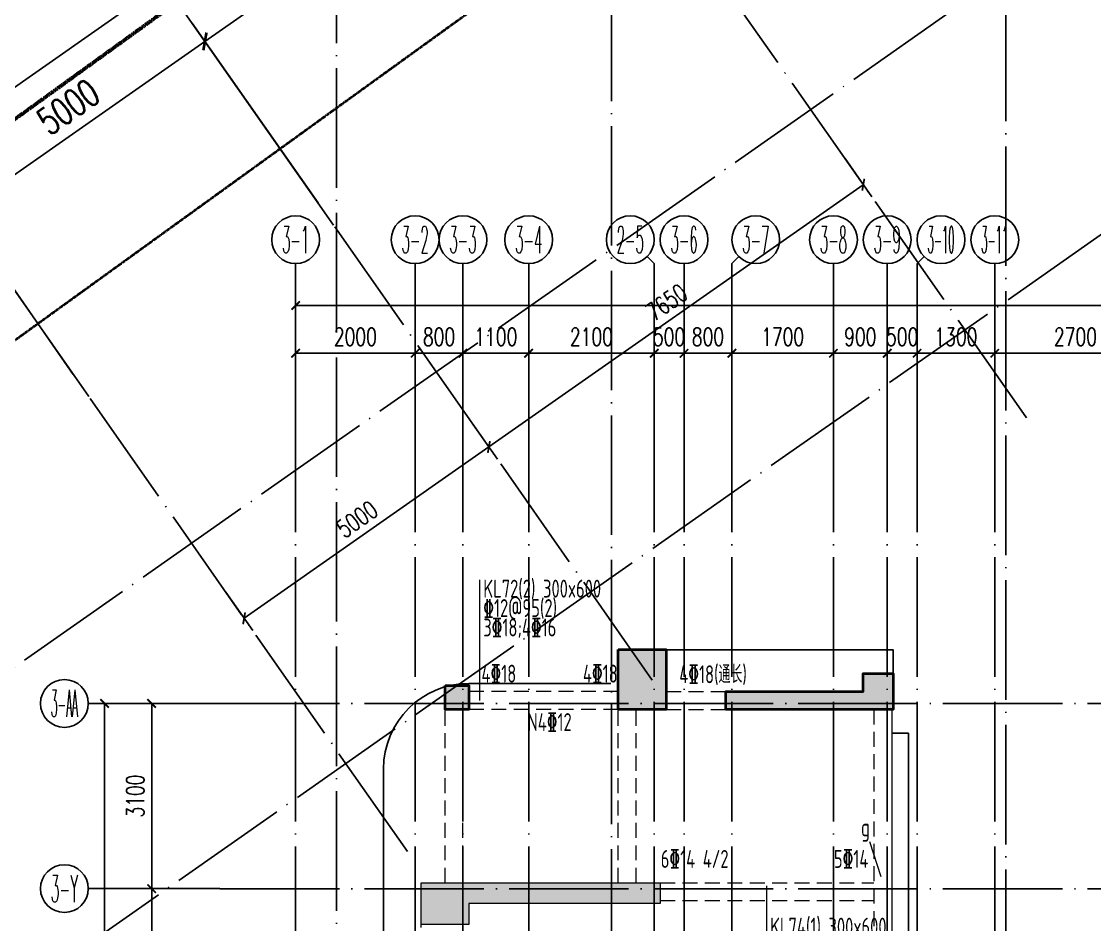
# Model space of a CAD drawing. Header units: millimetres. Extents: x 1089227 to 13101469, y 618865 to 10240562.
# Drawn here: x 3239266 to 3257224, y 4880057 to 4895170 of the extents above; entities that cross this region are included whole.
import ezdxf
from ezdxf.enums import TextEntityAlignment as Align

# ---------------------------------------------------------------- set-up
doc = ezdxf.new("R2010")
doc.units = ezdxf.units.MM
doc.header["$LTSCALE"] = 1000
doc.header["$PDMODE"] = 3
doc.header["$PDSIZE"] = 200
for name, pattern in [('A09-G-CTRL-用地红线+建筑退线_设计区$0$A02-G-MAIN-用地红线+退线_设计区$0$Redline1', [20, 10, -2, 2, -2, 2, -2]), ('A09-G-CTRL-用地红线+建筑退线_设计区$0$Controlline1', [12.8, 8, -1.6, 1.6, -1.6]), ('DOTE', [2.42, 2, -0.2, 0.02, -0.2]), ('HIDDEN', [0.375, 0.25, -0.125])]:
    doc.linetypes.add(name, pattern=pattern)
doc.layers.get('0').update_dxf_attribs({"linetype": 'CONTINUOUS'})
doc.layers.get('Defpoints').update_dxf_attribs({"linetype": 'CONTINUOUS'})
for name, color, linetype, lineweight in [('A09-G-CTRL-用地红线+建筑退线_设计区$0$Z-REDL(用地红线)', 10, 'CONTINUOUS', 60), ('A09-G-CTRL-用地红线+建筑退线_设计区$0$Z-REDL-CTRL(建筑控制线)', 40, 'CONTINUOUS', 35), ('S-BEAM-DASH', 4, 'HIDDEN', 0), ('S-WALL', 31, 'CONTINUOUS', 0), ('梁原位标注', 7, 'CONTINUOUS', 18), ('梁名称编号', 2, 'CONTINUOUS', 18), ('梁标注引线', 2, 'CONTINUOUS', 18), ('梁集中标注', 2, 'CONTINUOUS', 18)]:
    doc.layers.add(name, color=color, linetype=linetype, lineweight=lineweight)
for name, color, linetype in [('AXIS', 3, 'CONTINUOUS'), ('AXIS_TEXT', 7, 'CONTINUOUS'), ('C-H', 8, 'CONTINUOUS'), ('DOTE', 1, 'DOTE'), ('PUB_DIM', 3, 'CONTINUOUS'), ('TK-TEXT', 7, 'CONTINUOUS'), ('降板范围', 7, 'CONTINUOUS')]:
    doc.layers.add(name, color=color, linetype=linetype)
doc.layers.add('TK-MEMO', color=8, linetype='CONTINUOUS', plot=False)
doc.styles.add('_TCH_AXIS', font='COMPLEX', dxfattribs={"bigfont": 'AllInOneBig.shx'})
doc.styles.add('_TCH_DIM_T3', font='SIMPLEX', dxfattribs={"width": 0.705882, "bigfont": 'AllInOneBig.shx'})
doc.styles.add('COMPLEX', font='COMPLEX', dxfattribs={"bigfont": 'AllInOneBig.shx'})
doc.styles.add('SADITK', font='sadixcsg.shx', dxfattribs={"bigfont": 'AllInOneBig.shx'})
doc.styles.add('SADITK-SX', font='simfang.ttf', dxfattribs={"width": 0.7})
doc.styles.add('Style 1', font='yjkeng.shx', dxfattribs={"width": 0.7, "height": 300, "bigfont": 'yjkchn.shx'})
doc.dimstyles.new('_TCH_ARCH&&100', dxfattribs={"dimtxt": 297.5, "dimasz": 100, "dimexe": 250, "dimexo": 300, "dimgap": 126.25, "dimtad": 1, "dimdec": 0, "dimzin": 0, "dimdsep": 46, "dimtxsty": '_TCH_DIM_T3', "dimblk": 'ARCHTICK', "dimcen": 0.09, "dimclrt": 7, "dimazin": 2, "dimtfac": 1, "dimtdec": 0, "dimtix": 1, "dimtmove": 2, "dimatfit": 3, "dimfxl": 0, "dimtolj": 1, "dimtzin": 0, "dimarcsym": 0})
doc.dimstyles.new('_TCH_ARCH&&150', dxfattribs={"dimtxt": 446.25, "dimasz": 150, "dimexe": 375, "dimexo": 450, "dimgap": 189.375, "dimtad": 1, "dimdec": 0, "dimzin": 0, "dimdsep": 46, "dimtxsty": '_TCH_DIM_T3', "dimblk": 'ARCHTICK', "dimcen": 0.09, "dimclrt": 7, "dimazin": 2, "dimtfac": 1, "dimtdec": 0, "dimtix": 1, "dimtmove": 2, "dimatfit": 3, "dimfxl": 0, "dimtolj": 1, "dimtzin": 0, "dimarcsym": 0})

# ---------------------------------------------------------------- blocks, each defined once
blk = doc.blocks.new('0323最综用地红线')
at = {"layer": 'A09-G-CTRL-用地红线+建筑退线_设计区$0$Z-REDL(用地红线)', "color": 1, "linetype": 'A09-G-CTRL-用地红线+建筑退线_设计区$0$A02-G-MAIN-用地红线+退线_设计区$0$Redline1', "ltscale": 0.0005}
blk.add_lwpolyline([(8140691, 3504687), (8118551, 3544286), (8118121, 3545058), (8117658, 3545843), (8116732, 3547370), (8115621, 3549075), (8114626, 3550500), (8113415, 3552157), (8112100, 3553830), (8111334, 3554756), (8144666, 3578217), (8159537, 3589391), (8159695, 3589947), (8198106, 3617684), (8202457, 3620835), (8229924, 3640668)], dxfattribs=at)
at = {"layer": 'A09-G-CTRL-用地红线+建筑退线_设计区$0$Z-REDL-CTRL(建筑控制线)', "linetype": 'A09-G-CTRL-用地红线+建筑退线_设计区$0$Controlline1', "ltscale": 0.0005, "flags": 128}
blk.add_lwpolyline([(8299567, 3686108), (8326626, 3675265), (8336400, 3687495), (8338983, 3690878), (8341712, 3688883), (8341724, 3688834), (8348492, 3681996), (8336495, 3657264), (8335815, 3655857), (8334921, 3653765), (8334408, 3652495), (8333554, 3650188), (8332762, 3647815), (8332296, 3646270), (8331866, 3644682), (8331460, 3643007), (8331063, 3641145), (8330737, 3639422), (8330293, 3636480), (8330017, 3634043), (8329761, 3630317), (8329732, 3627942), (8329763, 3625708), (8329928, 3622644), (8330113, 3620704), (8330325, 3618642), (8330653, 3615645), (8331572, 3606971), (8333151, 3600656), (8334420, 3595620), (8335099, 3592902), (8332162, 3588340), (8329462, 3587873), (8325135, 3587049), (8322510, 3586515), (8319525, 3585891), (8317926, 3585544), (8316578, 3585249), (8315535, 3585011), (8313300, 3584499), (8310791, 3583894), (8309251, 3583537), (8305740, 3582637), (8303918, 3582156), (8302104, 3581668), (8299703, 3581012), (8297227, 3580315), (8295056, 3579682), (8292998, 3579074), (8290643, 3578358), (8288572, 3577710), (8287591, 3577398), (8286161, 3576940), (8284503, 3576401), (8282624, 3575767), (8281086, 3575247), (8278146, 3574222), (8273894, 3572680), (8272471, 3572149), (8271089, 3571640), (8267888, 3570407), (8264331, 3569000), (8260702, 3567515), (8258549, 3566609), (8254947, 3565066), (8252185, 3563832), (8250834, 3563232), (8249176, 3562470), (8247994, 3561930), (8245505, 3560754), (8242980, 3559544), (8239801, 3558013), (8237959, 3557076), (8235838, 3555996), (8233384, 3554698), (8228450, 3552051), (8226178, 3550787), (8222141, 3548504), (8215629, 3544667), (8213710, 3543497), (8193657, 3531175), (8180322, 3522990), (8166408, 3514440), (8156991, 3508658), (8151138, 3505062), (8142685, 3507267), (8121171, 3545747), (8120724, 3546549), (8120233, 3547383), (8119272, 3548967), (8118108, 3550752), (8117067, 3552244), (8115806, 3553970), (8115672, 3554140), (8146431, 3575790), (8162146, 3587599), (8162295, 3588125), (8199863, 3615253), (8204215, 3618404), (8231584, 3638167), (8260590, 3655826), (8295376, 3680010)], close=True, dxfattribs=at)
blk = doc.blocks.new('template_31-施工图_A0_A0_1.0000_3fa9c08c64a9101061c9a26412af947e', base_point=(-1189, 0))
at = {"layer": 'TK-MEMO', "style": 'SADITK', "width": 0.8}
blk.add_text('同一行需多名人员签字时，印刷体签名：1.同一行人名在同一单元中（图框、同个参照或块），若分多个，签字将出错；', height=28.5, dxfattribs=at).set_placement((-1190.26, 882.09), align=Align.BOTTOM_LEFT)
at = {"layer": 'TK-TEXT', "style": 'SADITK-SX', "width": 0.7}
for tag, p in [('市政会签', (-1176, 381.5)), ('园林会签', (-1176, 343.5)), ('幕墙会签', (-1176, 305.5)), ('装饰会签', (-1176, 267.5)), ('燃气会签', (-1176, 229.5)), ('暖通会签', (-1176, 191.5)), ('电气会签', (-1176, 153.5)), ('给排水会签', (-1176, 115.5)), ('结构会签', (-1176, 77.5)), ('建筑会签', (-1176, 39.5))]:
    blk.add_attdef(tag, text='', height=4, rotation=90, dxfattribs=at).set_placement(p, align=Align.MIDDLE_CENTER)
for tag, height, p in [('专业审定', 4, (1134.75, 268)), ('专业审核', 4, (1134.75, 248)), ('项目负责1', 4, (1134.75, 238)), ('项目负责2', 4, (1134.75, 228)), ('专业负责1', 4, (1134.75, 218)), ('专业负责2', 4, (1134.75, 208)), ('专业校对', 4, (1134.75, 198)), ('专业设计', 4, (1134.75, 188)), ('方案设计', 4, (1134.75, 178)), ('专业制图', 4, (1134.75, 168)), ('建设单位_001', 4, (1148.5, 140)), ('建设地点_001', 4, (1148.5, 124)), ('工程名称_001', 4, (1148.5, 106)), ('子项名称_001', 4, (1148.5, 86)), ('图纸名称_001', 4, (1148.5, 66)), ('版次', 4, (1129.5, 53)), ('日期', 4, (1165, 53)), ('图别', 4, (1129.5, 43)), ('图号', 4, (1165, 43)), ('合同号', 4, (1136, 30)), ('项目编号1', 2, (1114.06, 13.58)), ('阶段编号1', 2, (1132.25, 13.75)), ('子项编号1', 2, (1144.75, 13.75))]:
    blk.add_attdef(tag, text='', height=height, dxfattribs=at).set_placement(p, align=Align.MIDDLE_CENTER)
blk = doc.blocks.new('_ArchTick')
at = {"color": 0, "linetype": 'ByBlock', "const_width": 0.3}
blk.add_lwpolyline([(-0.71, -0.71), (0.71, 0.71)], dxfattribs=at)
blk = doc.blocks.new('*D98')
at = {"layer": 'AXIS', "color": 0, "lineweight": -2, "transparency": 16777216}
for p, q in [((-146174, 63712), (-146174, 65456)), ((-115024, 63712), (-115024, 65456)), ((-146174, 65206), (-115024, 65206))]:
    blk.add_line(p, q, dxfattribs=at)
at = {"layer": 'Defpoints', "color": 0, "transparency": 16777216}
for p in [(-115024, 65206), (-146174, 63412), (-115024, 63412)]:
    blk.add_point(p, dxfattribs=at)
at = {"layer": 'AXIS', "color": 0, "lineweight": -2, "transparency": 16777216, "xscale": 100, "yscale": 100, "zscale": 100, "rotation": 180}
blk.add_blockref('_ArchTick', (-146174, 65206), dxfattribs=at)
at = {"layer": 'AXIS', "color": 0, "lineweight": -2, "transparency": 16777216, "xscale": 100, "yscale": 100, "zscale": 100}
blk.add_blockref('_ArchTick', (-115024, 65206), dxfattribs=at)
at = {"layer": 'AXIS', "color": 7, "transparency": 16777216, "insert": (-130599, 65481), "char_height": 297.5, "attachment_point": 5, "style": '_TCH_DIM_T3'}
blk.add_mtext('\\A1;31150', dxfattribs=at)
blk = doc.blocks.new('*D99')
at = {"layer": 'AXIS', "color": 0, "lineweight": -2, "transparency": 16777216}
for p, q in [((-146174, 63712), (-146174, 64656)), ((-144174, 63712), (-144174, 64656)), ((-146174, 64406), (-144174, 64406))]:
    blk.add_line(p, q, dxfattribs=at)
at = {"layer": 'Defpoints', "color": 0, "transparency": 16777216}
for p in [(-144174, 64406), (-146174, 63412), (-144174, 63412)]:
    blk.add_point(p, dxfattribs=at)
at = {"layer": 'AXIS', "color": 0, "lineweight": -2, "transparency": 16777216, "xscale": 100, "yscale": 100, "zscale": 100, "rotation": 180}
blk.add_blockref('_ArchTick', (-146174, 64406), dxfattribs=at)
at = {"layer": 'AXIS', "color": 0, "lineweight": -2, "transparency": 16777216, "xscale": 100, "yscale": 100, "zscale": 100}
blk.add_blockref('_ArchTick', (-144174, 64406), dxfattribs=at)
at = {"layer": 'AXIS', "color": 7, "transparency": 16777216, "insert": (-145174, 64681), "char_height": 297.5, "attachment_point": 5, "style": '_TCH_DIM_T3'}
blk.add_mtext('\\A1;2000', dxfattribs=at)
blk = doc.blocks.new('*D100')
at = {"layer": 'AXIS', "color": 0, "lineweight": -2, "transparency": 16777216}
for p, q in [((-144174, 63712), (-144174, 64656)), ((-143374, 63712), (-143374, 64656)), ((-144174, 64406), (-143374, 64406))]:
    blk.add_line(p, q, dxfattribs=at)
at = {"layer": 'Defpoints', "color": 0, "transparency": 16777216}
for p in [(-143374, 64406), (-144174, 63412), (-143374, 63412)]:
    blk.add_point(p, dxfattribs=at)
at = {"layer": 'AXIS', "color": 0, "lineweight": -2, "transparency": 16777216, "xscale": 100, "yscale": 100, "zscale": 100, "rotation": 180}
blk.add_blockref('_ArchTick', (-144174, 64406), dxfattribs=at)
at = {"layer": 'AXIS', "color": 0, "lineweight": -2, "transparency": 16777216, "xscale": 100, "yscale": 100, "zscale": 100}
blk.add_blockref('_ArchTick', (-143374, 64406), dxfattribs=at)
at = {"layer": 'AXIS', "color": 7, "transparency": 16777216, "insert": (-143774, 64681), "char_height": 297.5, "attachment_point": 5, "style": '_TCH_DIM_T3'}
blk.add_mtext('\\A1;800', dxfattribs=at)
blk = doc.blocks.new('*D101')
at = {"layer": 'AXIS', "color": 0, "lineweight": -2, "transparency": 16777216}
for p, q in [((-143374, 63712), (-143374, 64656)), ((-142274, 63712), (-142274, 64656)), ((-143374, 64406), (-142274, 64406))]:
    blk.add_line(p, q, dxfattribs=at)
at = {"layer": 'Defpoints', "color": 0, "transparency": 16777216}
for p in [(-142274, 64406), (-143374, 63412), (-142274, 63412)]:
    blk.add_point(p, dxfattribs=at)
at = {"layer": 'AXIS', "color": 0, "lineweight": -2, "transparency": 16777216, "xscale": 100, "yscale": 100, "zscale": 100, "rotation": 180}
blk.add_blockref('_ArchTick', (-143374, 64406), dxfattribs=at)
at = {"layer": 'AXIS', "color": 0, "lineweight": -2, "transparency": 16777216, "xscale": 100, "yscale": 100, "zscale": 100}
blk.add_blockref('_ArchTick', (-142274, 64406), dxfattribs=at)
at = {"layer": 'AXIS', "color": 7, "transparency": 16777216, "insert": (-142824, 64681), "char_height": 297.5, "attachment_point": 5, "style": '_TCH_DIM_T3'}
blk.add_mtext('\\A1;1100', dxfattribs=at)
blk = doc.blocks.new('*D102')
at = {"layer": 'AXIS', "color": 0, "lineweight": -2, "transparency": 16777216}
for p, q in [((-142274, 63712), (-142274, 64656)), ((-140174, 63712), (-140174, 64656)), ((-142274, 64406), (-140174, 64406))]:
    blk.add_line(p, q, dxfattribs=at)
at = {"layer": 'Defpoints', "color": 0, "transparency": 16777216}
for p in [(-140174, 64406), (-142274, 63412), (-140174, 63412)]:
    blk.add_point(p, dxfattribs=at)
at = {"layer": 'AXIS', "color": 0, "lineweight": -2, "transparency": 16777216, "xscale": 100, "yscale": 100, "zscale": 100, "rotation": 180}
blk.add_blockref('_ArchTick', (-142274, 64406), dxfattribs=at)
at = {"layer": 'AXIS', "color": 0, "lineweight": -2, "transparency": 16777216, "xscale": 100, "yscale": 100, "zscale": 100}
blk.add_blockref('_ArchTick', (-140174, 64406), dxfattribs=at)
at = {"layer": 'AXIS', "color": 7, "transparency": 16777216, "insert": (-141224, 64681), "char_height": 297.5, "attachment_point": 5, "style": '_TCH_DIM_T3'}
blk.add_mtext('\\A1;2100', dxfattribs=at)
blk = doc.blocks.new('*D103')
at = {"layer": 'AXIS', "color": 0, "lineweight": -2, "transparency": 16777216}
for p, q in [((-140174, 63712), (-140174, 64656)), ((-139674, 63712), (-139674, 64656)), ((-140174, 64406), (-140274, 64406)), ((-140174, 64406), (-139674, 64406)), ((-139674, 64406), (-139574, 64406))]:
    blk.add_line(p, q, dxfattribs=at)
at = {"layer": 'Defpoints', "color": 0, "transparency": 16777216}
for p in [(-139674, 64406), (-140174, 63412), (-139674, 63412)]:
    blk.add_point(p, dxfattribs=at)
at = {"layer": 'AXIS', "color": 0, "lineweight": -2, "transparency": 16777216, "xscale": 100, "yscale": 100, "zscale": 100}
blk.add_blockref('_ArchTick', (-140174, 64406), dxfattribs=at)
at = {"layer": 'AXIS', "color": 0, "lineweight": -2, "transparency": 16777216, "xscale": 100, "yscale": 100, "zscale": 100, "rotation": 180}
blk.add_blockref('_ArchTick', (-139674, 64406), dxfattribs=at)
at = {"layer": 'AXIS', "color": 7, "transparency": 16777216, "insert": (-139924, 64681), "char_height": 297.5, "attachment_point": 5, "style": '_TCH_DIM_T3'}
blk.add_mtext('\\A1;500', dxfattribs=at)
blk = doc.blocks.new('*D104')
at = {"layer": 'AXIS', "color": 0, "lineweight": -2, "transparency": 16777216}
for p, q in [((-139674, 63712), (-139674, 64656)), ((-138874, 63712), (-138874, 64656)), ((-139674, 64406), (-138874, 64406))]:
    blk.add_line(p, q, dxfattribs=at)
at = {"layer": 'Defpoints', "color": 0, "transparency": 16777216}
for p in [(-138874, 64406), (-139674, 63412), (-138874, 63412)]:
    blk.add_point(p, dxfattribs=at)
at = {"layer": 'AXIS', "color": 0, "lineweight": -2, "transparency": 16777216, "xscale": 100, "yscale": 100, "zscale": 100, "rotation": 180}
blk.add_blockref('_ArchTick', (-139674, 64406), dxfattribs=at)
at = {"layer": 'AXIS', "color": 0, "lineweight": -2, "transparency": 16777216, "xscale": 100, "yscale": 100, "zscale": 100}
blk.add_blockref('_ArchTick', (-138874, 64406), dxfattribs=at)
at = {"layer": 'AXIS', "color": 7, "transparency": 16777216, "insert": (-139274, 64681), "char_height": 297.5, "attachment_point": 5, "style": '_TCH_DIM_T3'}
blk.add_mtext('\\A1;800', dxfattribs=at)
blk = doc.blocks.new('*D105')
at = {"layer": 'AXIS', "color": 0, "lineweight": -2, "transparency": 16777216}
for p, q in [((-138874, 63712), (-138874, 64656)), ((-137174, 63712), (-137174, 64656)), ((-138874, 64406), (-137174, 64406))]:
    blk.add_line(p, q, dxfattribs=at)
at = {"layer": 'Defpoints', "color": 0, "transparency": 16777216}
for p in [(-137174, 64406), (-138874, 63412), (-137174, 63412)]:
    blk.add_point(p, dxfattribs=at)
at = {"layer": 'AXIS', "color": 0, "lineweight": -2, "transparency": 16777216, "xscale": 100, "yscale": 100, "zscale": 100, "rotation": 180}
blk.add_blockref('_ArchTick', (-138874, 64406), dxfattribs=at)
at = {"layer": 'AXIS', "color": 0, "lineweight": -2, "transparency": 16777216, "xscale": 100, "yscale": 100, "zscale": 100}
blk.add_blockref('_ArchTick', (-137174, 64406), dxfattribs=at)
at = {"layer": 'AXIS', "color": 7, "transparency": 16777216, "insert": (-138024, 64681), "char_height": 297.5, "attachment_point": 5, "style": '_TCH_DIM_T3'}
blk.add_mtext('\\A1;1700', dxfattribs=at)
blk = doc.blocks.new('*D106')
at = {"layer": 'AXIS', "color": 0, "lineweight": -2, "transparency": 16777216}
for p, q in [((-137174, 63712), (-137174, 64656)), ((-136274, 63712), (-136274, 64656)), ((-137174, 64406), (-136274, 64406))]:
    blk.add_line(p, q, dxfattribs=at)
at = {"layer": 'Defpoints', "color": 0, "transparency": 16777216}
for p in [(-136274, 64406), (-137174, 63412), (-136274, 63412)]:
    blk.add_point(p, dxfattribs=at)
at = {"layer": 'AXIS', "color": 0, "lineweight": -2, "transparency": 16777216, "xscale": 100, "yscale": 100, "zscale": 100, "rotation": 180}
blk.add_blockref('_ArchTick', (-137174, 64406), dxfattribs=at)
at = {"layer": 'AXIS', "color": 0, "lineweight": -2, "transparency": 16777216, "xscale": 100, "yscale": 100, "zscale": 100}
blk.add_blockref('_ArchTick', (-136274, 64406), dxfattribs=at)
at = {"layer": 'AXIS', "color": 7, "transparency": 16777216, "insert": (-136724, 64681), "char_height": 297.5, "attachment_point": 5, "style": '_TCH_DIM_T3'}
blk.add_mtext('\\A1;900', dxfattribs=at)
blk = doc.blocks.new('*D107')
at = {"layer": 'AXIS', "color": 0, "lineweight": -2, "transparency": 16777216}
for p, q in [((-136274, 63712), (-136274, 64656)), ((-135774, 63712), (-135774, 64656)), ((-136274, 64406), (-136374, 64406)), ((-136274, 64406), (-135774, 64406)), ((-135774, 64406), (-135674, 64406))]:
    blk.add_line(p, q, dxfattribs=at)
at = {"layer": 'Defpoints', "color": 0, "transparency": 16777216}
for p in [(-135774, 64406), (-136274, 63412), (-135774, 63412)]:
    blk.add_point(p, dxfattribs=at)
at = {"layer": 'AXIS', "color": 0, "lineweight": -2, "transparency": 16777216, "xscale": 100, "yscale": 100, "zscale": 100}
blk.add_blockref('_ArchTick', (-136274, 64406), dxfattribs=at)
at = {"layer": 'AXIS', "color": 0, "lineweight": -2, "transparency": 16777216, "xscale": 100, "yscale": 100, "zscale": 100, "rotation": 180}
blk.add_blockref('_ArchTick', (-135774, 64406), dxfattribs=at)
at = {"layer": 'AXIS', "color": 7, "transparency": 16777216, "insert": (-136024, 64681), "char_height": 297.5, "attachment_point": 5, "style": '_TCH_DIM_T3'}
blk.add_mtext('\\A1;500', dxfattribs=at)
blk = doc.blocks.new('*D108')
at = {"layer": 'AXIS', "color": 0, "lineweight": -2, "transparency": 16777216}
for p, q in [((-135774, 63712), (-135774, 64656)), ((-134474, 63712), (-134474, 64656)), ((-135774, 64406), (-134474, 64406))]:
    blk.add_line(p, q, dxfattribs=at)
at = {"layer": 'Defpoints', "color": 0, "transparency": 16777216}
for p in [(-134474, 64406), (-135774, 63412), (-134474, 63412)]:
    blk.add_point(p, dxfattribs=at)
at = {"layer": 'AXIS', "color": 0, "lineweight": -2, "transparency": 16777216, "xscale": 100, "yscale": 100, "zscale": 100, "rotation": 180}
blk.add_blockref('_ArchTick', (-135774, 64406), dxfattribs=at)
at = {"layer": 'AXIS', "color": 0, "lineweight": -2, "transparency": 16777216, "xscale": 100, "yscale": 100, "zscale": 100}
blk.add_blockref('_ArchTick', (-134474, 64406), dxfattribs=at)
at = {"layer": 'AXIS', "color": 7, "transparency": 16777216, "insert": (-135124, 64681), "char_height": 297.5, "attachment_point": 5, "style": '_TCH_DIM_T3'}
blk.add_mtext('\\A1;1300', dxfattribs=at)
blk = doc.blocks.new('*D109')
at = {"layer": 'AXIS', "color": 0, "lineweight": -2, "transparency": 16777216}
for p, q in [((-134474, 63712), (-134474, 64656)), ((-131774, 63712), (-131774, 64656)), ((-134474, 64406), (-131774, 64406))]:
    blk.add_line(p, q, dxfattribs=at)
at = {"layer": 'Defpoints', "color": 0, "transparency": 16777216}
for p in [(-131774, 64406), (-134474, 63412), (-131774, 63412)]:
    blk.add_point(p, dxfattribs=at)
at = {"layer": 'AXIS', "color": 0, "lineweight": -2, "transparency": 16777216, "xscale": 100, "yscale": 100, "zscale": 100, "rotation": 180}
blk.add_blockref('_ArchTick', (-134474, 64406), dxfattribs=at)
at = {"layer": 'AXIS', "color": 0, "lineweight": -2, "transparency": 16777216, "xscale": 100, "yscale": 100, "zscale": 100}
blk.add_blockref('_ArchTick', (-131774, 64406), dxfattribs=at)
at = {"layer": 'AXIS', "color": 7, "transparency": 16777216, "insert": (-133124, 64681), "char_height": 297.5, "attachment_point": 5, "style": '_TCH_DIM_T3'}
blk.add_mtext('\\A1;2700', dxfattribs=at)
blk = doc.blocks.new('_AXISO')
blk.add_circle((0, 0), 0.5)
at = {"layer": 'AXIS_TEXT', "style": 'COMPLEX', "width": 1.041667}
blk.add_attdef('A', text='', height=0.56, dxfattribs=at).set_placement((-0.25, -0.28), (0.25, -0.28), align=Align.FIT)
blk = doc.blocks.new('*D136')
at = {"layer": 'AXIS', "color": 0, "lineweight": -2, "transparency": 16777216}
for p, q in [((-147742, 58546), (-149621, 58546)), ((-149371, 22046), (-149371, 58546)), ((-147742, 22046), (-149621, 22046))]:
    blk.add_line(p, q, dxfattribs=at)
at = {"layer": 'Defpoints', "color": 0, "transparency": 16777216}
for p in [(-149371, 58546), (-147442, 58546), (-147442, 22046)]:
    blk.add_point(p, dxfattribs=at)
at = {"layer": 'AXIS', "color": 0, "lineweight": -2, "transparency": 16777216, "xscale": 100, "yscale": 100, "zscale": 100}
for p, rotation in [((-149371, 58546), 90), ((-149371, 22046), 270)]:
    blk.add_blockref('_ArchTick', p, dxfattribs=dict(at, rotation=rotation))
at = {"layer": 'AXIS', "color": 7, "transparency": 16777216, "insert": (-149646, 40296), "char_height": 297.5, "attachment_point": 5, "rotation": 90, "style": '_TCH_DIM_T3'}
blk.add_mtext('\\A1;36500', dxfattribs=at)
blk = doc.blocks.new('*D158')
at = {"layer": 'AXIS', "color": 0, "lineweight": -2, "transparency": 16777216}
for p, q in [((-147742, 55446), (-148833, 55446)), ((-148583, 52646), (-148583, 55446)), ((-147742, 52646), (-148833, 52646))]:
    blk.add_line(p, q, dxfattribs=at)
at = {"layer": 'Defpoints', "color": 0, "transparency": 16777216}
for p in [(-148583, 55446), (-147442, 55446), (-147442, 52646)]:
    blk.add_point(p, dxfattribs=at)
at = {"layer": 'AXIS', "color": 0, "lineweight": -2, "transparency": 16777216, "xscale": 100, "yscale": 100, "zscale": 100}
for p, rotation in [((-148583, 55446), 90), ((-148583, 52646), 270)]:
    blk.add_blockref('_ArchTick', p, dxfattribs=dict(at, rotation=rotation))
at = {"layer": 'AXIS', "color": 7, "transparency": 16777216, "insert": (-148858, 54046), "char_height": 297.5, "attachment_point": 5, "rotation": 90, "style": '_TCH_DIM_T3'}
blk.add_mtext('\\A1;2800', dxfattribs=at)
blk = doc.blocks.new('*D159')
at = {"layer": 'AXIS', "color": 0, "lineweight": -2, "transparency": 16777216}
for p, q in [((-147742, 58546), (-148833, 58546)), ((-148583, 55446), (-148583, 58546)), ((-147742, 55446), (-148833, 55446))]:
    blk.add_line(p, q, dxfattribs=at)
at = {"layer": 'Defpoints', "color": 0, "transparency": 16777216}
for p in [(-148583, 58546), (-147442, 58546), (-147442, 55446)]:
    blk.add_point(p, dxfattribs=at)
at = {"layer": 'AXIS', "color": 0, "lineweight": -2, "transparency": 16777216, "xscale": 100, "yscale": 100, "zscale": 100}
for p, rotation in [((-148583, 58546), 90), ((-148583, 55446), 270)]:
    blk.add_blockref('_ArchTick', p, dxfattribs=dict(at, rotation=rotation))
at = {"layer": 'AXIS', "color": 7, "transparency": 16777216, "insert": (-148858, 56996), "char_height": 297.5, "attachment_point": 5, "rotation": 90, "style": '_TCH_DIM_T3'}
blk.add_mtext('\\A1;3100', dxfattribs=at)
blk = doc.blocks.new('*D414')
at = {"layer": 'Defpoints', "color": 0, "transparency": 16777216}
for p in [(-143419, 63522), (-142940, 62838), (-147514, 60653)]:
    blk.add_point(p, dxfattribs=at)
at = {"layer": 'PUB_DIM', "color": 0, "lineweight": -2, "transparency": 16777216}
for p, q in [((-143247, 63276), (-142797, 62634)), ((-147036, 59970), (-142940, 62838)), ((-147342, 60408), (-146892, 59765))]:
    blk.add_line(p, q, dxfattribs=at)
at = {"layer": 'PUB_DIM', "color": 0, "lineweight": -2, "transparency": 16777216, "xscale": 100, "yscale": 100, "zscale": 100}
for p, rotation in [((-142940, 62838), 35.00532206531847), ((-147036, 59970), 215.0053220653184)]:
    blk.add_blockref('_ArchTick', p, dxfattribs=dict(at, rotation=rotation))
at = {"layer": 'PUB_DIM', "color": 7, "transparency": 16777216, "insert": (-145146, 61629), "char_height": 297.5, "attachment_point": 5, "rotation": 35.0053, "style": '_TCH_DIM_T3'}
blk.add_mtext('\\A1;5000', dxfattribs=at)
blk = doc.blocks.new('*D415')
at = {"layer": 'Defpoints', "color": 0, "transparency": 16777216}
for p in [(-137153, 67910), (-136674, 67227), (-143419, 63522)]:
    blk.add_point(p, dxfattribs=at)
at = {"layer": 'PUB_DIM', "color": 0, "lineweight": -2, "transparency": 16777216}
for p, q in [((-136980, 67664), (-136531, 67022)), ((-142940, 62838), (-136674, 67227)), ((-143247, 63276), (-142797, 62634))]:
    blk.add_line(p, q, dxfattribs=at)
at = {"layer": 'PUB_DIM', "color": 0, "lineweight": -2, "transparency": 16777216, "xscale": 100, "yscale": 100, "zscale": 100}
for p, rotation in [((-136674, 67227), 35.00532206531867), ((-142940, 62838), 215.0053220653187)]:
    blk.add_blockref('_ArchTick', p, dxfattribs=dict(at, rotation=rotation))
at = {"layer": 'PUB_DIM', "color": 7, "transparency": 16777216, "insert": (-139965, 65258), "char_height": 297.5, "attachment_point": 5, "rotation": 35.0053, "style": '_TCH_DIM_T3'}
blk.add_mtext('\\A1;7650', dxfattribs=at)
blk = doc.blocks.new('*D470')
at = {"layer": 'AXIS', "color": 0, "lineweight": -2, "transparency": 16777216}
for p, q in [((-36450, 143503), (-39246, 147497)), ((-220421, 20154), (-39031, 147189)), ((-217839, 16468), (-220636, 20461))]:
    blk.add_line(p, q, dxfattribs=at)
at = {"layer": 'Defpoints', "color": 0, "transparency": 16777216}
for p in [(-39031, 147189), (-36192, 143135), (-217581, 16100)]:
    blk.add_point(p, dxfattribs=at)
at = {"layer": 'AXIS', "color": 0, "lineweight": -2, "transparency": 16777216, "xscale": 150, "yscale": 150, "zscale": 150}
for p, rotation in [((-39031, 147189), 35.00532206532372), ((-220421, 20154), 215.0053220653237)]:
    blk.add_blockref('_ArchTick', p, dxfattribs=dict(at, rotation=rotation))
at = {"layer": 'AXIS', "color": 7, "transparency": 16777216, "insert": (-129962, 84010), "char_height": 446.2, "attachment_point": 5, "rotation": 35.0053, "style": '_TCH_DIM_T3'}
blk.add_mtext('\\A1;221450', dxfattribs=at)
blk = doc.blocks.new('*D482')
at = {"layer": 'AXIS', "color": 0, "lineweight": -2, "transparency": 16777216}
for p, q in [((-149895, 64053), (-152003, 67063)), ((-156825, 63228), (-151788, 66756)), ((-154932, 60525), (-157040, 63535))]:
    blk.add_line(p, q, dxfattribs=at)
at = {"layer": 'Defpoints', "color": 0, "transparency": 16777216}
for p in [(-151788, 66756), (-149637, 63684), (-154674, 60156)]:
    blk.add_point(p, dxfattribs=at)
at = {"layer": 'AXIS', "color": 0, "lineweight": -2, "transparency": 16777216, "xscale": 150, "yscale": 150, "zscale": 150}
for p, rotation in [((-151788, 66756), 35.0053220653267), ((-156825, 63228), 215.0053220653267)]:
    blk.add_blockref('_ArchTick', p, dxfattribs=dict(at, rotation=rotation))
at = {"layer": 'AXIS', "color": 7, "transparency": 16777216, "insert": (-154543, 65330), "char_height": 446.2, "attachment_point": 5, "rotation": 35.0053, "style": '_TCH_DIM_T3'}
blk.add_mtext('\\A1;6150', dxfattribs=at)
blk = doc.blocks.new('*D483')
at = {"layer": 'AXIS', "color": 0, "lineweight": -2, "transparency": 16777216}
for p, q in [((-145799, 66921), (-147908, 69931)), ((-151788, 66756), (-147692, 69624)), ((-149895, 64053), (-152003, 67063))]:
    blk.add_line(p, q, dxfattribs=at)
at = {"layer": 'Defpoints', "color": 0, "transparency": 16777216}
for p in [(-147692, 69624), (-145541, 66552), (-149637, 63684)]:
    blk.add_point(p, dxfattribs=at)
at = {"layer": 'AXIS', "color": 0, "lineweight": -2, "transparency": 16777216, "xscale": 150, "yscale": 150, "zscale": 150}
for p, rotation in [((-147692, 69624), 35.00532206532283), ((-151788, 66756), 215.0053220653228)]:
    blk.add_blockref('_ArchTick', p, dxfattribs=dict(at, rotation=rotation))
at = {"layer": 'AXIS', "color": 7, "transparency": 16777216, "insert": (-149977, 68528), "char_height": 446.2, "attachment_point": 5, "rotation": 35.0053, "style": '_TCH_DIM_T3'}
blk.add_mtext('\\A1;5000', dxfattribs=at)
blk = doc.blocks.new('*D484')
at = {"layer": 'AXIS', "color": 0, "lineweight": -2, "transparency": 16777216}
for p, q in [((-139533, 71309), (-141641, 74320)), ((-147692, 69624), (-141426, 74012)), ((-145799, 66921), (-147908, 69931))]:
    blk.add_line(p, q, dxfattribs=at)
at = {"layer": 'Defpoints', "color": 0, "transparency": 16777216}
for p in [(-141426, 74012), (-139275, 70941), (-145541, 66552)]:
    blk.add_point(p, dxfattribs=at)
at = {"layer": 'AXIS', "color": 0, "lineweight": -2, "transparency": 16777216, "xscale": 150, "yscale": 150, "zscale": 150}
for p, rotation in [((-141426, 74012), 35.00532206532451), ((-147692, 69624), 215.0053220653245)]:
    blk.add_blockref('_ArchTick', p, dxfattribs=dict(at, rotation=rotation))
at = {"layer": 'AXIS', "color": 7, "transparency": 16777216, "insert": (-144796, 72156), "char_height": 446.2, "attachment_point": 5, "rotation": 35.0053, "style": '_TCH_DIM_T3'}
blk.add_mtext('\\A1;7650', dxfattribs=at)
blk = doc.blocks.new('QZ-TL-0808')
at = {"layer": 'C-H'}
for points in [[(-100841, -36318), (-100041, -36318), (-100041, -37318), (-100841, -37318)], [(-99041, -37318), (-99041, -37018), (-96741, -37018), (-96741, -36718), (-96241, -36718), (-96241, -37318)], [(-104141, -40918), (-104141, -40218), (-100141, -40218), (-100141, -40568), (-103341, -40568), (-103341, -40918)]]:
    blk.add_hatch(color=256, dxfattribs=at).paths.add_polyline_path(points)
at = {"layer": 'S-WALL', "lineweight": 35}
for points in [[(-100841, -36318), (-100041, -36318), (-100041, -37318), (-100841, -37318)], [(-99041, -37318), (-99041, -37018), (-96741, -37018), (-96741, -36718), (-96241, -36718), (-96241, -37318)]]:
    blk.add_lwpolyline(points, close=True, dxfattribs=at)
at = {"layer": 'S-WALL'}
blk.add_lwpolyline([(-104141, -40918), (-104141, -40218), (-100141, -40218), (-100141, -40568), (-103341, -40568), (-103341, -40918)], close=True, dxfattribs=at)
blk = doc.blocks.new('1F柱网-0808')
at = {"layer": 'C-H'}
blk.add_hatch(color=256, dxfattribs=at).paths.add_polyline_path([(41139, 111539), (41539, 111539), (41539, 111139), (41139, 111139)])
at = {"layer": 'S-WALL', "lineweight": 35}
blk.add_lwpolyline([(41139, 111539), (41539, 111539), (41539, 111139), (41139, 111139)], close=True, dxfattribs=at)
blk.add_blockref('QZ-TL-0808', (144880, 148457))
blk = doc.blocks.new('2FJGBZ')
at = {"layer": 'S-BEAM-DASH'}
for p, q in [((44040, 111439), (41539, 111439)), ((44839, 111439), (45840, 111439)), ((41139, 108239), (41139, 111139)), ((41439, 108239), (41439, 111139)), ((44040, 111139), (41539, 111139)), ((44039, 108239), (44039, 111139)), ((44339, 108239), (44339, 111139)), ((44839, 111139), (45840, 111139)), ((48314, 111139), (48314, 106639)), ((44739, 108239), (48314, 108239)), ((44739, 107939), (48314, 107939)), ((40739, 105989), (40739, 107539))]:
    blk.add_line(p, q, dxfattribs=at)
at = {"layer": 'S-BEAM-DASH', "linetype": 'Continuous'}
blk.add_line((48614, 111139), (48614, 106639), dxfattribs=at)
at = {"layer": '降板范围'}
for points in [[(44839, 112136), (48639, 112136), (48639, 111740)], [(48895, 106640), (48895, 110739), (48614, 110739)]]:
    blk.add_lwpolyline(points, dxfattribs=at)
blk.add_lwpolyline([(43915, 111573), (41540, 111573, 0.414198), (40110, 110143), (40110, 89869), (39748, 89869, 0.414214), (38318, 88439, 0), (38318, 83631), (38548, 83631)], format="xyb", dxfattribs=at)
blk.add_blockref('1F柱网-0808', (0, 0))
blk = doc.blocks.new('塔楼轴网260428')
at = {"layer": 'AXIS'}
for p, q in [((-146173.7, 63411.5), (-146173.7, 65906.4)), ((-144173.7, 63411.5), (-144173.7, 65906.4)), ((-143373.7, 63411.5), (-143373.7, 65906.4)), ((-142273.7, 63411.5), (-142273.7, 65906.4)), ((-140290.9, 66023.5), (-140173.7, 65906.4)), ((-140173.7, 63411.5), (-140173.7, 65906.4)), ((-139673.7, 63411.5), (-139673.7, 65906.4)), ((-138756.6, 66023.5), (-138873.7, 65906.4)), ((-138873.7, 63411.5), (-138873.7, 65906.4)), ((-137173.7, 63411.5), (-137173.7, 65906.4)), ((-136273.7, 63411.5), (-136273.7, 65906.4)), ((-135656.6, 66023.5), (-135773.7, 65906.4)), ((-135773.7, 63411.5), (-135773.7, 65906.4)), ((-134473.7, 63411.5), (-134473.7, 65906.4)), ((-147441.8, 58545.6), (-149643.7, 58545.6)), ((-147441.8, 55447.4), (-149643.7, 55447.4))]:
    blk.add_line(p, q, dxfattribs=at)
at = {"layer": 'DOTE', "color": 14}
for p, q in [((-146173.7, 63411.5), (-146173.7, 18841.8)), ((-144173.7, 63411.5), (-144173.7, 18841.8)), ((-143373.7, 63411.5), (-143373.7, 32245.6)), ((-142273.7, 63411.5), (-142273.7, 18841.8)), ((-140173.7, 63411.5), (-140173.7, 46445.6)), ((-139673.7, 63411.5), (-139673.7, 18841.8)), ((-138873.7, 63411.5), (-138873.7, 32245.6)), ((-137173.7, 63411.5), (-137173.7, 18841.8)), ((-136273.7, 63411.5), (-136273.7, 32245.6)), ((-135773.7, 63411.5), (-135773.7, 46445.6)), ((-134473.7, 63411.5), (-134473.7, 18841.8)), ((-147441.8, 58545.6), (-114108.2, 58545.6)), ((-147441.8, 55445.6), (-114108.2, 55445.6))]:
    blk.add_line(p, q, dxfattribs=at)
at = {"layer": 'AXIS'}
ref = blk.add_blockref('_AXISO', (-146173.7, 66306.4), dxfattribs=dict(at, xscale=800, yscale=800, zscale=800))
ref.add_attrib('A', '3-1', dxfattribs={"layer": 'AXIS_TEXT', "height": 452.55, "style": '_TCH_AXIS', "width": 0.388889}).set_placement((-146400, 66080.1), (-145947.5, 66080.1), align=Align.FIT)
ref = blk.add_blockref('_AXISO', (-144173.7, 66306.4), dxfattribs=dict(at, xscale=800, yscale=800, zscale=800))
ref.add_attrib('A', '3-2', dxfattribs={"layer": 'AXIS_TEXT', "height": 452.55, "style": '_TCH_AXIS', "width": 0.355932}).set_placement((-144400, 66080.1), (-143947.5, 66080.1), align=Align.FIT)
ref = blk.add_blockref('_AXISO', (-143373.7, 66306.4), dxfattribs=dict(at, xscale=800, yscale=800, zscale=800))
ref.add_attrib('A', '3-3', dxfattribs={"layer": 'AXIS_TEXT', "height": 452.55, "style": '_TCH_AXIS', "width": 0.355932}).set_placement((-143600, 66080.1), (-143147.5, 66080.1), align=Align.FIT)
ref = blk.add_blockref('_AXISO', (-142273.7, 66306.4), dxfattribs=dict(at, xscale=800, yscale=800, zscale=800))
ref.add_attrib('A', '3-4', dxfattribs={"layer": 'AXIS_TEXT', "height": 452.55, "style": '_TCH_AXIS', "width": 0.344262}).set_placement((-142500, 66080.1), (-142047.5, 66080.1), align=Align.FIT)
ref = blk.add_blockref('_AXISO', (-140573.7, 66306.4), dxfattribs=dict(at, xscale=800, yscale=800, zscale=800))
ref.add_attrib('A', '2-5', dxfattribs={"layer": 'AXIS_TEXT', "height": 452.55, "style": '_TCH_AXIS', "width": 0.35}).set_placement((-140800, 66080.1), (-140347.5, 66080.1), align=Align.FIT)
ref = blk.add_blockref('_AXISO', (-139673.7, 66306.4), dxfattribs=dict(at, xscale=800, yscale=800, zscale=800))
ref.add_attrib('A', '3-6', dxfattribs={"layer": 'AXIS_TEXT', "height": 452.55, "style": '_TCH_AXIS', "width": 0.355932}).set_placement((-139900, 66080.1), (-139447.5, 66080.1), align=Align.FIT)
ref = blk.add_blockref('_AXISO', (-138473.7, 66306.4), dxfattribs=dict(at, xscale=800, yscale=800, zscale=800))
ref.add_attrib('A', '3-7', dxfattribs={"layer": 'AXIS_TEXT', "height": 452.55, "style": '_TCH_AXIS', "width": 0.355932}).set_placement((-138700, 66080.1), (-138247.5, 66080.1), align=Align.FIT)
ref = blk.add_blockref('_AXISO', (-137173.7, 66306.4), dxfattribs=dict(at, xscale=800, yscale=800, zscale=800))
ref.add_attrib('A', '3-8', dxfattribs={"layer": 'AXIS_TEXT', "height": 452.55, "style": '_TCH_AXIS', "width": 0.355932}).set_placement((-137400, 66080.1), (-136947.5, 66080.1), align=Align.FIT)
ref = blk.add_blockref('_AXISO', (-136273.7, 66306.4), dxfattribs=dict(at, xscale=800, yscale=800, zscale=800))
ref.add_attrib('A', '3-9', dxfattribs={"layer": 'AXIS_TEXT', "height": 452.55, "style": '_TCH_AXIS', "width": 0.355932}).set_placement((-136500, 66080.1), (-136047.5, 66080.1), align=Align.FIT)
ref = blk.add_blockref('_AXISO', (-135373.7, 66306.4), dxfattribs=dict(at, xscale=800, yscale=800, zscale=800))
ref.add_attrib('A', '3-10', dxfattribs={"layer": 'AXIS_TEXT', "height": 452.55, "style": '_TCH_AXIS', "width": 0.283784}).set_placement((-135600, 66080.1), (-135147.5, 66080.1), align=Align.FIT)
ref = blk.add_blockref('_AXISO', (-134473.7, 66306.4), dxfattribs=dict(at, xscale=800, yscale=800, zscale=800))
ref.add_attrib('A', '3-11', dxfattribs={"layer": 'AXIS_TEXT', "height": 452.55, "style": '_TCH_AXIS', "width": 0.304348}).set_placement((-134700, 66080.1), (-134247.5, 66080.1), align=Align.FIT)
ref = blk.add_blockref('_AXISO', (-150043.7, 58545.6), dxfattribs=dict(at, xscale=800, yscale=800, zscale=800))
ref.add_attrib('A', '3-AA', dxfattribs={"layer": 'AXIS_TEXT', "height": 452.55, "style": '_TCH_AXIS', "width": 0.25}).set_placement((-150270, 58319.3), (-149817.4, 58319.3), align=Align.FIT)
ref = blk.add_blockref('_AXISO', (-150043.7, 55447.4), dxfattribs=dict(at, xscale=800, yscale=800, zscale=800))
ref.add_attrib('A', '3-Y', dxfattribs={"layer": 'AXIS_TEXT', "height": 452.55, "style": '_TCH_AXIS', "width": 0.328125}).set_placement((-150270, 55221.1), (-149817.4, 55221.1), align=Align.FIT)
for p1, p2, distance, picture, middle in [((-146173.7, 63411.5), (-115023.7, 63411.5), 1794.9, '*D98', (-130598.7, 65481.4)), ((-146173.7, 63411.5), (-144173.7, 63411.5), 994.9, '*D99', (-145173.7, 64681.4)), ((-144173.7, 63411.5), (-143373.7, 63411.5), 994.9, '*D100', (-143773.7, 64681.4)), ((-143373.7, 63411.5), (-142273.7, 63411.5), 994.9, '*D101', (-142823.7, 64681.4)), ((-142273.7, 63411.5), (-140173.7, 63411.5), 994.9, '*D102', (-141223.7, 64681.4)), ((-140173.7, 63411.5), (-139673.7, 63411.5), 994.9, '*D103', (-139923.7, 64681.4)), ((-139673.7, 63411.5), (-138873.7, 63411.5), 994.9, '*D104', (-139273.7, 64681.4)), ((-138873.7, 63411.5), (-137173.7, 63411.5), 994.9, '*D105', (-138023.7, 64681.4)), ((-137173.7, 63411.5), (-136273.7, 63411.5), 994.9, '*D106', (-136723.7, 64681.4)), ((-136273.7, 63411.5), (-135773.7, 63411.5), 994.9, '*D107', (-136023.7, 64681.4)), ((-135773.7, 63411.5), (-134473.7, 63411.5), 994.9, '*D108', (-135123.7, 64681.4)), ((-134473.7, 63411.5), (-131773.7, 63411.5), 994.9, '*D109', (-133123.7, 64681.4)), ((-147441.8, 22045.6), (-147441.8, 58545.6), 1928.9, '*D136', (-149645.7, 40295.6)), ((-147441.8, 55445.6), (-147441.8, 58545.6), 1140.9, '*D159', (-148857.7, 56995.6)), ((-147441.8, 52645.6), (-147441.8, 55445.6), 1140.9, '*D158', (-148857.7, 54045.6))]:
    dim = blk.add_aligned_dim(p1=p1, p2=p2, distance=distance, dimstyle='_TCH_ARCH&&100', dxfattribs=at)
    dim.commit()
    dim.dimension.update_dxf_attribs({"geometry": picture, "text_midpoint": middle})
blk = doc.blocks.new('裙房轴网260428')
at = {"layer": 'AXIS'}
for p, q in [((-145541.2, 66552.3), (-148983.1, 71466.9)), ((-149636.7, 63684), (-153078.6, 68598.6))]:
    blk.add_line(p, q, dxfattribs=at)
at = {"layer": 'DOTE', "color": 16}
blk.add_line((-224051, 7905.7), (-46757, 132072.8), dxfattribs=at)
at = {"layer": 'DOTE', "color": 16, "linetype": 'DOTE'}
for p, q in [((-221469.5, 4219.8), (-44175.6, 128386.9)), ((-134290, 75127.8), (-134290, -1000)), ((-140890, 73046.5), (-140890, -1000)), ((-145490, 71595.9), (-145490, -1000)), ((-133940.1, 63323.1), (-139275.1, 70940.7)), ((-140206.2, 58934.7), (-145541.2, 66552.3)), ((-144301.7, 56066.4), (-149636.7, 63684))]:
    blk.add_line(p, q, dxfattribs=at)
at = {"layer": 'AXIS'}
for p1, p2, distance, picture, middle in [((-217580.9, 16099.6), (-36191.5, 143134.9), 4950, '*D470', (-129962.4, 84009.6)), ((-145541.2, 66552.3), (-139275.1, 70940.7), 3750, '*D484', (-144796, 72156)), ((-149636.7, 63684), (-145541.2, 66552.3), 3750, '*D483', (-149976.8, 68527.7)), ((-154674.1, 60156.1), (-149636.7, 63684), 3750, '*D482', (-154543.2, 65329.5))]:
    dim = blk.add_aligned_dim(p1=p1, p2=p2, distance=distance, dimstyle='_TCH_ARCH&&150', dxfattribs=at)
    dim.commit()
    dim.dimension.update_dxf_attribs({"geometry": picture, "text_midpoint": middle})
at = {"layer": 'PUB_DIM'}
for p1, p2, picture, middle in [((-143418.7, 63521.6), (-137152.6, 67910.1), '*D415', (-139964.8, 65257.8)), ((-147514.2, 60653.4), (-143418.7, 63521.6), '*D414', (-145145.6, 61629.5))]:
    dim = blk.add_aligned_dim(p1=p1, p2=p2, distance=-834.2, dimstyle='_TCH_ARCH&&100', dxfattribs=at)
    dim.commit()
    dim.dimension.update_dxf_attribs({"geometry": picture, "text_midpoint": middle})
blk = doc.blocks.new('04地块地下轴网260428')
for name in ['裙房轴网260428', '塔楼轴网260428']:
    blk.add_blockref(name, (0, 0))

msp = doc.modelspace()

# ---------------------------------------------------------------- linework, layer by layer
at = {"layer": '梁原位标注', "lineweight": 18}
msp.add_line((3253654.367, 4880855.433), (3253463.25, 4881443.629), dxfattribs=at)
at = {"layer": '梁标注引线', "color": 6, "lineweight": 18}
for p, q in [((3246934.402, 4883805.518), (3246934.402, 4885828.594)), ((3251734.234, 4880705.433), (3251734.234, 4879132.356))]:
    msp.add_line(p, q, dxfattribs=at)

# ---------------------------------------------------------------- block references
for name, p in [('2FJGBZ', (3205215.02, 4772518.421)), ('0323最综用地红线', (-4945553.146, 1285525.343)), ('04地块地下轴网260428', (3390028.145, 4825211.796))]:
    msp.add_blockref(name, p)
at = {"xscale": 150, "yscale": 150, "zscale": 150, "rotation": 35.00532206532363}
msp.add_blockref('template_31-施工图_A0_A0_1.0000_3fa9c08c64a9101061c9a26412af947e', (3187439.13, 4721512.406), dxfattribs=at)

# ---------------------------------------------------------------- texts
at = {"layer": '梁原位标注', "style": 'Style 1', "width": 0.7}
for s, p in [('4%%13318', (3246964.402, 4884015.518)), ('6%%13314 4/2', (3249964.234, 4880915.433))]:
    msp.add_text(s, height=300, dxfattribs=at).set_placement(p, align=Align.BOTTOM_LEFT)
for s, p in [('4%%13318', (3249244.387, 4884015.518)), ('g', (3253463.25, 4881443.629)), ('5%%13314', (3253438.734, 4880915.433))]:
    msp.add_text(s, height=300, dxfattribs=at).set_placement(p, align=Align.BOTTOM_RIGHT)
msp.add_text('4%%13318(通长)', height=300, dxfattribs=at).set_placement((3250840.125, 4884005.518), align=Align.BOTTOM_CENTER)
msp.add_text('N4%%13312', height=300, dxfattribs=at).set_placement((3248104.394, 4883595.518), align=Align.TOP_CENTER)
at = {"layer": '梁名称编号', "color": 6, "style": 'Style 1', "width": 0.7}
msp.add_text('KL72(2) 300x600', height=300, dxfattribs=at).set_placement((3246994.402, 4885828.594), align=Align.TOP_LEFT)
msp.add_text('KL74(1) 300x600', height=300, dxfattribs=at).set_placement((3251794.234, 4879782.356), align=Align.BOTTOM_LEFT)
at = {"layer": '梁集中标注', "color": 6, "style": 'Style 1', "width": 0.7}
for s, p in [('%%13212@95(2)', (3246994.402, 4885503.594)), ('3%%13318;4%%13316', (3246994.402, 4885178.594))]:
    msp.add_text(s, height=300, dxfattribs=at).set_placement(p, align=Align.TOP_LEFT)

doc.saveas('drawing.dxf')
